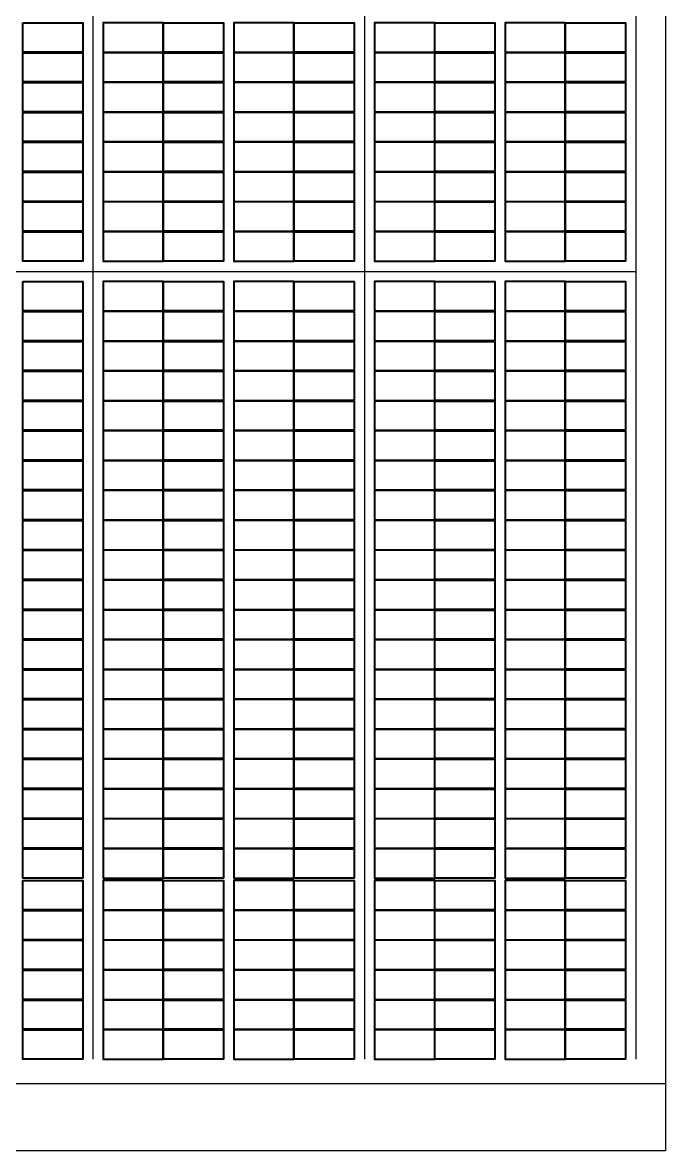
# Model space of a CAD drawing. Header units: millimetres. Extents: x -735047 to 1918431, y -1621985 to 747622.
# Drawn here: x 1772869 to 1797830, y -821566 to -777775 of the extents above; entities that cross this region are included whole.
import ezdxf

# ---------------------------------------------------------------- set-up
doc = ezdxf.new("R2010")
doc.units = ezdxf.units.MM
doc.layers.add('SOL-BUILDING_OUTLINE', color=1, linetype='Continuous', lineweight=30)
doc.layers.add('SOL-PV MODULES', color=5, linetype='Continuous', lineweight=40)
doc.layers.add('SOL-WALKWAY', color=251, linetype='Continuous')

msp = doc.modelspace()

# ---------------------------------------------------------------- linework, layer by layer
at = {"layer": 'SOL-BUILDING_OUTLINE'}
for p, q in [((1797829.742, -647565.811), (1797829.742, -821566.117)), ((1746268.533, -818966.117), (1797829.742, -818966.117)), ((1746268.533, -821566.117), (1797829.742, -821566.117))]:
    msp.add_line(p, q, dxfattribs=at)
at = {"layer": 'SOL-PV MODULES'}
for points in [[(1772873.575, -777787.811), (1775203.378, -777787.811), (1775203.378, -778921.811), (1772873.575, -778921.811)], [(1778332.084, -777787.811), (1776002.281, -777787.811), (1776002.281, -778921.811), (1778332.084, -778921.811)], [(1778342.07, -777787.811), (1780671.873, -777787.811), (1780671.873, -778921.811), (1778342.07, -778921.811)], [(1783401.127, -777787.811), (1781071.325, -777787.811), (1781071.325, -778921.811), (1783401.127, -778921.811)], [(1783411.114, -777787.811), (1785740.916, -777787.811), (1785740.916, -778921.811), (1783411.114, -778921.811)], [(1788869.623, -777787.811), (1786539.82, -777787.811), (1786539.82, -778921.811), (1788869.623, -778921.811)], [(1788879.609, -777787.811), (1791209.412, -777787.811), (1791209.412, -778921.811), (1788879.609, -778921.811)], [(1793938.666, -777787.811), (1791608.864, -777787.811), (1791608.864, -778921.811), (1793938.666, -778921.811)], [(1793948.653, -777787.811), (1796278.455, -777787.811), (1796278.455, -778921.811), (1793948.653, -778921.811)], [(1772873.575, -778946.811), (1775203.378, -778946.811), (1775203.378, -780080.811), (1772873.575, -780080.811)], [(1778332.084, -778946.811), (1776002.281, -778946.811), (1776002.281, -780080.811), (1778332.084, -780080.811)], [(1778342.07, -778946.811), (1780671.873, -778946.811), (1780671.873, -780080.811), (1778342.07, -780080.811)], [(1783401.127, -778946.811), (1781071.325, -778946.811), (1781071.325, -780080.811), (1783401.127, -780080.811)], [(1783411.114, -778946.811), (1785740.916, -778946.811), (1785740.916, -780080.811), (1783411.114, -780080.811)], [(1788869.623, -778946.811), (1786539.82, -778946.811), (1786539.82, -780080.811), (1788869.623, -780080.811)], [(1788879.609, -778946.811), (1791209.412, -778946.811), (1791209.412, -780080.811), (1788879.609, -780080.811)], [(1793938.666, -778946.811), (1791608.864, -778946.811), (1791608.864, -780080.811), (1793938.666, -780080.811)], [(1793948.653, -778946.811), (1796278.455, -778946.811), (1796278.455, -780080.811), (1793948.653, -780080.811)], [(1772873.575, -780105.811), (1775203.378, -780105.811), (1775203.378, -781239.811), (1772873.575, -781239.811)], [(1778332.084, -780105.811), (1776002.281, -780105.811), (1776002.281, -781239.811), (1778332.084, -781239.811)], [(1778342.07, -780105.811), (1780671.873, -780105.811), (1780671.873, -781239.811), (1778342.07, -781239.811)], [(1783401.127, -780105.811), (1781071.325, -780105.811), (1781071.325, -781239.811), (1783401.127, -781239.811)], [(1783411.114, -780105.811), (1785740.916, -780105.811), (1785740.916, -781239.811), (1783411.114, -781239.811)], [(1788869.623, -780105.811), (1786539.82, -780105.811), (1786539.82, -781239.811), (1788869.623, -781239.811)], [(1788879.609, -780105.811), (1791209.412, -780105.811), (1791209.412, -781239.811), (1788879.609, -781239.811)], [(1793938.666, -780105.811), (1791608.864, -780105.811), (1791608.864, -781239.811), (1793938.666, -781239.811)], [(1793948.653, -780105.811), (1796278.455, -780105.811), (1796278.455, -781239.811), (1793948.653, -781239.811)], [(1772873.575, -781264.811), (1775203.378, -781264.811), (1775203.378, -782398.811), (1772873.575, -782398.811)], [(1778332.084, -781264.811), (1776002.281, -781264.811), (1776002.281, -782398.811), (1778332.084, -782398.811)], [(1778342.07, -781264.811), (1780671.873, -781264.811), (1780671.873, -782398.811), (1778342.07, -782398.811)], [(1783401.127, -781264.811), (1781071.325, -781264.811), (1781071.325, -782398.811), (1783401.127, -782398.811)], [(1783411.114, -781264.811), (1785740.916, -781264.811), (1785740.916, -782398.811), (1783411.114, -782398.811)], [(1788869.623, -781264.811), (1786539.82, -781264.811), (1786539.82, -782398.811), (1788869.623, -782398.811)], [(1788879.609, -781264.811), (1791209.412, -781264.811), (1791209.412, -782398.811), (1788879.609, -782398.811)], [(1793938.666, -781264.811), (1791608.864, -781264.811), (1791608.864, -782398.811), (1793938.666, -782398.811)], [(1793948.653, -781264.811), (1796278.455, -781264.811), (1796278.455, -782398.811), (1793948.653, -782398.811)], [(1772873.575, -782423.811), (1775203.378, -782423.811), (1775203.378, -783557.811), (1772873.575, -783557.811)], [(1778332.084, -782423.811), (1776002.281, -782423.811), (1776002.281, -783557.811), (1778332.084, -783557.811)], [(1778342.07, -782423.811), (1780671.873, -782423.811), (1780671.873, -783557.811), (1778342.07, -783557.811)], [(1783401.127, -782423.811), (1781071.325, -782423.811), (1781071.325, -783557.811), (1783401.127, -783557.811)], [(1783411.114, -782423.811), (1785740.916, -782423.811), (1785740.916, -783557.811), (1783411.114, -783557.811)], [(1788869.623, -782423.811), (1786539.82, -782423.811), (1786539.82, -783557.811), (1788869.623, -783557.811)], [(1788879.609, -782423.811), (1791209.412, -782423.811), (1791209.412, -783557.811), (1788879.609, -783557.811)], [(1793938.666, -782423.811), (1791608.864, -782423.811), (1791608.864, -783557.811), (1793938.666, -783557.811)], [(1793948.653, -782423.811), (1796278.455, -782423.811), (1796278.455, -783557.811), (1793948.653, -783557.811)], [(1772873.575, -783582.811), (1775203.378, -783582.811), (1775203.378, -784716.811), (1772873.575, -784716.811)], [(1778332.084, -783582.811), (1776002.281, -783582.811), (1776002.281, -784716.811), (1778332.084, -784716.811)], [(1778342.07, -783582.811), (1780671.873, -783582.811), (1780671.873, -784716.811), (1778342.07, -784716.811)], [(1783401.127, -783582.811), (1781071.325, -783582.811), (1781071.325, -784716.811), (1783401.127, -784716.811)], [(1783411.114, -783582.811), (1785740.916, -783582.811), (1785740.916, -784716.811), (1783411.114, -784716.811)], [(1788869.623, -783582.811), (1786539.82, -783582.811), (1786539.82, -784716.811), (1788869.623, -784716.811)], [(1788879.609, -783582.811), (1791209.412, -783582.811), (1791209.412, -784716.811), (1788879.609, -784716.811)], [(1793938.666, -783582.811), (1791608.864, -783582.811), (1791608.864, -784716.811), (1793938.666, -784716.811)], [(1793948.653, -783582.811), (1796278.455, -783582.811), (1796278.455, -784716.811), (1793948.653, -784716.811)], [(1772873.575, -784741.811), (1775203.378, -784741.811), (1775203.378, -785875.811), (1772873.575, -785875.811)], [(1778332.084, -784741.811), (1776002.281, -784741.811), (1776002.281, -785875.811), (1778332.084, -785875.811)], [(1778342.07, -784741.811), (1780671.873, -784741.811), (1780671.873, -785875.811), (1778342.07, -785875.811)], [(1783401.127, -784741.811), (1781071.325, -784741.811), (1781071.325, -785875.811), (1783401.127, -785875.811)], [(1783411.114, -784741.811), (1785740.916, -784741.811), (1785740.916, -785875.811), (1783411.114, -785875.811)], [(1788869.623, -784741.811), (1786539.82, -784741.811), (1786539.82, -785875.811), (1788869.623, -785875.811)], [(1788879.609, -784741.811), (1791209.412, -784741.811), (1791209.412, -785875.811), (1788879.609, -785875.811)], [(1793938.666, -784741.811), (1791608.864, -784741.811), (1791608.864, -785875.811), (1793938.666, -785875.811)], [(1793948.653, -784741.811), (1796278.455, -784741.811), (1796278.455, -785875.811), (1793948.653, -785875.811)], [(1772873.575, -785900.811), (1775203.378, -785900.811), (1775203.378, -787034.811), (1772873.575, -787034.811)], [(1778332.084, -785900.811), (1776002.281, -785900.811), (1776002.281, -787034.811), (1778332.084, -787034.811)], [(1778342.07, -785900.811), (1780671.873, -785900.811), (1780671.873, -787034.811), (1778342.07, -787034.811)], [(1783401.127, -785900.811), (1781071.325, -785900.811), (1781071.325, -787034.811), (1783401.127, -787034.811)], [(1783411.114, -785900.811), (1785740.916, -785900.811), (1785740.916, -787034.811), (1783411.114, -787034.811)], [(1788869.623, -785900.811), (1786539.82, -785900.811), (1786539.82, -787034.811), (1788869.623, -787034.811)], [(1788879.609, -785900.811), (1791209.412, -785900.811), (1791209.412, -787034.811), (1788879.609, -787034.811)], [(1793938.666, -785900.811), (1791608.864, -785900.811), (1791608.864, -787034.811), (1793938.666, -787034.811)], [(1793948.653, -785900.811), (1796278.455, -785900.811), (1796278.455, -787034.811), (1793948.653, -787034.811)], [(1772873.575, -787834.811), (1775203.378, -787834.811), (1775203.378, -788968.811), (1772873.575, -788968.811)], [(1778332.084, -787834.811), (1776002.281, -787834.811), (1776002.281, -788968.811), (1778332.084, -788968.811)], [(1778342.07, -787834.811), (1780671.873, -787834.811), (1780671.873, -788968.811), (1778342.07, -788968.811)], [(1783401.127, -787834.811), (1781071.325, -787834.811), (1781071.325, -788968.811), (1783401.127, -788968.811)], [(1783411.114, -787834.811), (1785740.916, -787834.811), (1785740.916, -788968.811), (1783411.114, -788968.811)], [(1788869.623, -787834.811), (1786539.82, -787834.811), (1786539.82, -788968.811), (1788869.623, -788968.811)], [(1788879.609, -787834.811), (1791209.412, -787834.811), (1791209.412, -788968.811), (1788879.609, -788968.811)], [(1793938.666, -787834.811), (1791608.864, -787834.811), (1791608.864, -788968.811), (1793938.666, -788968.811)], [(1793948.653, -787834.811), (1796278.455, -787834.811), (1796278.455, -788968.811), (1793948.653, -788968.811)], [(1772873.575, -788993.811), (1775203.378, -788993.811), (1775203.378, -790127.811), (1772873.575, -790127.811)], [(1778332.084, -788993.811), (1776002.281, -788993.811), (1776002.281, -790127.811), (1778332.084, -790127.811)], [(1778342.07, -788993.811), (1780671.873, -788993.811), (1780671.873, -790127.811), (1778342.07, -790127.811)], [(1783401.127, -788993.811), (1781071.325, -788993.811), (1781071.325, -790127.811), (1783401.127, -790127.811)], [(1783411.114, -788993.811), (1785740.916, -788993.811), (1785740.916, -790127.811), (1783411.114, -790127.811)], [(1788869.623, -788993.811), (1786539.82, -788993.811), (1786539.82, -790127.811), (1788869.623, -790127.811)], [(1788879.609, -788993.811), (1791209.412, -788993.811), (1791209.412, -790127.811), (1788879.609, -790127.811)], [(1793938.666, -788993.811), (1791608.864, -788993.811), (1791608.864, -790127.811), (1793938.666, -790127.811)], [(1793948.653, -788993.811), (1796278.455, -788993.811), (1796278.455, -790127.811), (1793948.653, -790127.811)], [(1772873.575, -790152.811), (1775203.378, -790152.811), (1775203.378, -791286.811), (1772873.575, -791286.811)], [(1778332.084, -790152.811), (1776002.281, -790152.811), (1776002.281, -791286.811), (1778332.084, -791286.811)], [(1778342.07, -790152.811), (1780671.873, -790152.811), (1780671.873, -791286.811), (1778342.07, -791286.811)], [(1783401.127, -790152.811), (1781071.325, -790152.811), (1781071.325, -791286.811), (1783401.127, -791286.811)], [(1783411.114, -790152.811), (1785740.916, -790152.811), (1785740.916, -791286.811), (1783411.114, -791286.811)], [(1788869.623, -790152.811), (1786539.82, -790152.811), (1786539.82, -791286.811), (1788869.623, -791286.811)], [(1788879.609, -790152.811), (1791209.412, -790152.811), (1791209.412, -791286.811), (1788879.609, -791286.811)], [(1793938.666, -790152.811), (1791608.864, -790152.811), (1791608.864, -791286.811), (1793938.666, -791286.811)], [(1793948.653, -790152.811), (1796278.455, -790152.811), (1796278.455, -791286.811), (1793948.653, -791286.811)], [(1772873.575, -791311.811), (1775203.378, -791311.811), (1775203.378, -792445.811), (1772873.575, -792445.811)], [(1778332.084, -791311.811), (1776002.281, -791311.811), (1776002.281, -792445.811), (1778332.084, -792445.811)], [(1778342.07, -791311.811), (1780671.873, -791311.811), (1780671.873, -792445.811), (1778342.07, -792445.811)], [(1783401.127, -791311.811), (1781071.325, -791311.811), (1781071.325, -792445.811), (1783401.127, -792445.811)], [(1783411.114, -791311.811), (1785740.916, -791311.811), (1785740.916, -792445.811), (1783411.114, -792445.811)], [(1788869.623, -791311.811), (1786539.82, -791311.811), (1786539.82, -792445.811), (1788869.623, -792445.811)], [(1788879.609, -791311.811), (1791209.412, -791311.811), (1791209.412, -792445.811), (1788879.609, -792445.811)], [(1793938.666, -791311.811), (1791608.864, -791311.811), (1791608.864, -792445.811), (1793938.666, -792445.811)], [(1793948.653, -791311.811), (1796278.455, -791311.811), (1796278.455, -792445.811), (1793948.653, -792445.811)], [(1772873.575, -792470.811), (1775203.378, -792470.811), (1775203.378, -793604.811), (1772873.575, -793604.811)], [(1778332.084, -792470.811), (1776002.281, -792470.811), (1776002.281, -793604.811), (1778332.084, -793604.811)], [(1778342.07, -792470.811), (1780671.873, -792470.811), (1780671.873, -793604.811), (1778342.07, -793604.811)], [(1783401.127, -792470.811), (1781071.325, -792470.811), (1781071.325, -793604.811), (1783401.127, -793604.811)], [(1783411.114, -792470.811), (1785740.916, -792470.811), (1785740.916, -793604.811), (1783411.114, -793604.811)], [(1788869.623, -792470.811), (1786539.82, -792470.811), (1786539.82, -793604.811), (1788869.623, -793604.811)], [(1788879.609, -792470.811), (1791209.412, -792470.811), (1791209.412, -793604.811), (1788879.609, -793604.811)], [(1793938.666, -792470.811), (1791608.864, -792470.811), (1791608.864, -793604.811), (1793938.666, -793604.811)], [(1793948.653, -792470.811), (1796278.455, -792470.811), (1796278.455, -793604.811), (1793948.653, -793604.811)], [(1772873.575, -793629.811), (1775203.378, -793629.811), (1775203.378, -794763.811), (1772873.575, -794763.811)], [(1778332.084, -793629.811), (1776002.281, -793629.811), (1776002.281, -794763.811), (1778332.084, -794763.811)], [(1778342.07, -793629.811), (1780671.873, -793629.811), (1780671.873, -794763.811), (1778342.07, -794763.811)], [(1783401.127, -793629.811), (1781071.325, -793629.811), (1781071.325, -794763.811), (1783401.127, -794763.811)], [(1783411.114, -793629.811), (1785740.916, -793629.811), (1785740.916, -794763.811), (1783411.114, -794763.811)], [(1788869.623, -793629.811), (1786539.82, -793629.811), (1786539.82, -794763.811), (1788869.623, -794763.811)], [(1788879.609, -793629.811), (1791209.412, -793629.811), (1791209.412, -794763.811), (1788879.609, -794763.811)], [(1793938.666, -793629.811), (1791608.864, -793629.811), (1791608.864, -794763.811), (1793938.666, -794763.811)], [(1793948.653, -793629.811), (1796278.455, -793629.811), (1796278.455, -794763.811), (1793948.653, -794763.811)], [(1772873.575, -794788.811), (1775203.378, -794788.811), (1775203.378, -795922.811), (1772873.575, -795922.811)], [(1778332.084, -794788.811), (1776002.281, -794788.811), (1776002.281, -795922.811), (1778332.084, -795922.811)], [(1778342.07, -794788.811), (1780671.873, -794788.811), (1780671.873, -795922.811), (1778342.07, -795922.811)], [(1783401.127, -794788.811), (1781071.325, -794788.811), (1781071.325, -795922.811), (1783401.127, -795922.811)], [(1783411.114, -794788.811), (1785740.916, -794788.811), (1785740.916, -795922.811), (1783411.114, -795922.811)], [(1788869.623, -794788.811), (1786539.82, -794788.811), (1786539.82, -795922.811), (1788869.623, -795922.811)], [(1788879.609, -794788.811), (1791209.412, -794788.811), (1791209.412, -795922.811), (1788879.609, -795922.811)], [(1793938.666, -794788.811), (1791608.864, -794788.811), (1791608.864, -795922.811), (1793938.666, -795922.811)], [(1793948.653, -794788.811), (1796278.455, -794788.811), (1796278.455, -795922.811), (1793948.653, -795922.811)], [(1772873.575, -795947.811), (1775203.378, -795947.811), (1775203.378, -797081.811), (1772873.575, -797081.811)], [(1778332.084, -795947.811), (1776002.281, -795947.811), (1776002.281, -797081.811), (1778332.084, -797081.811)], [(1778342.07, -795947.811), (1780671.873, -795947.811), (1780671.873, -797081.811), (1778342.07, -797081.811)], [(1783401.127, -795947.811), (1781071.325, -795947.811), (1781071.325, -797081.811), (1783401.127, -797081.811)], [(1783411.114, -795947.811), (1785740.916, -795947.811), (1785740.916, -797081.811), (1783411.114, -797081.811)], [(1788869.623, -795947.811), (1786539.82, -795947.811), (1786539.82, -797081.811), (1788869.623, -797081.811)], [(1788879.609, -795947.811), (1791209.412, -795947.811), (1791209.412, -797081.811), (1788879.609, -797081.811)], [(1793938.666, -795947.811), (1791608.864, -795947.811), (1791608.864, -797081.811), (1793938.666, -797081.811)], [(1793948.653, -795947.811), (1796278.455, -795947.811), (1796278.455, -797081.811), (1793948.653, -797081.811)], [(1772873.575, -797106.811), (1775203.378, -797106.811), (1775203.378, -798240.811), (1772873.575, -798240.811)], [(1778332.084, -797106.811), (1776002.281, -797106.811), (1776002.281, -798240.811), (1778332.084, -798240.811)], [(1778342.07, -797106.811), (1780671.873, -797106.811), (1780671.873, -798240.811), (1778342.07, -798240.811)], [(1783401.127, -797106.811), (1781071.325, -797106.811), (1781071.325, -798240.811), (1783401.127, -798240.811)], [(1783411.114, -797106.811), (1785740.916, -797106.811), (1785740.916, -798240.811), (1783411.114, -798240.811)], [(1788869.623, -797106.811), (1786539.82, -797106.811), (1786539.82, -798240.811), (1788869.623, -798240.811)], [(1788879.609, -797106.811), (1791209.412, -797106.811), (1791209.412, -798240.811), (1788879.609, -798240.811)], [(1793938.666, -797106.811), (1791608.864, -797106.811), (1791608.864, -798240.811), (1793938.666, -798240.811)], [(1793948.653, -797106.811), (1796278.455, -797106.811), (1796278.455, -798240.811), (1793948.653, -798240.811)], [(1772873.575, -798265.811), (1775203.378, -798265.811), (1775203.378, -799399.811), (1772873.575, -799399.811)], [(1778332.084, -798265.811), (1776002.281, -798265.811), (1776002.281, -799399.811), (1778332.084, -799399.811)], [(1778342.07, -798265.811), (1780671.873, -798265.811), (1780671.873, -799399.811), (1778342.07, -799399.811)], [(1783401.127, -798265.811), (1781071.325, -798265.811), (1781071.325, -799399.811), (1783401.127, -799399.811)], [(1783411.114, -798265.811), (1785740.916, -798265.811), (1785740.916, -799399.811), (1783411.114, -799399.811)], [(1788869.623, -798265.811), (1786539.82, -798265.811), (1786539.82, -799399.811), (1788869.623, -799399.811)], [(1788879.609, -798265.811), (1791209.412, -798265.811), (1791209.412, -799399.811), (1788879.609, -799399.811)], [(1793938.666, -798265.811), (1791608.864, -798265.811), (1791608.864, -799399.811), (1793938.666, -799399.811)], [(1793948.653, -798265.811), (1796278.455, -798265.811), (1796278.455, -799399.811), (1793948.653, -799399.811)], [(1772873.575, -799424.811), (1775203.378, -799424.811), (1775203.378, -800558.811), (1772873.575, -800558.811)], [(1778332.084, -799424.811), (1776002.281, -799424.811), (1776002.281, -800558.811), (1778332.084, -800558.811)], [(1778342.07, -799424.811), (1780671.873, -799424.811), (1780671.873, -800558.811), (1778342.07, -800558.811)], [(1783401.127, -799424.811), (1781071.325, -799424.811), (1781071.325, -800558.811), (1783401.127, -800558.811)], [(1783411.114, -799424.811), (1785740.916, -799424.811), (1785740.916, -800558.811), (1783411.114, -800558.811)], [(1788869.623, -799424.811), (1786539.82, -799424.811), (1786539.82, -800558.811), (1788869.623, -800558.811)], [(1788879.609, -799424.811), (1791209.412, -799424.811), (1791209.412, -800558.811), (1788879.609, -800558.811)], [(1793938.666, -799424.811), (1791608.864, -799424.811), (1791608.864, -800558.811), (1793938.666, -800558.811)], [(1793948.653, -799424.811), (1796278.455, -799424.811), (1796278.455, -800558.811), (1793948.653, -800558.811)], [(1772873.575, -800583.811), (1775203.378, -800583.811), (1775203.378, -801717.811), (1772873.575, -801717.811)], [(1778332.084, -800583.811), (1776002.281, -800583.811), (1776002.281, -801717.811), (1778332.084, -801717.811)], [(1778342.07, -800583.811), (1780671.873, -800583.811), (1780671.873, -801717.811), (1778342.07, -801717.811)], [(1783401.127, -800583.811), (1781071.325, -800583.811), (1781071.325, -801717.811), (1783401.127, -801717.811)], [(1783411.114, -800583.811), (1785740.916, -800583.811), (1785740.916, -801717.811), (1783411.114, -801717.811)], [(1788869.623, -800583.811), (1786539.82, -800583.811), (1786539.82, -801717.811), (1788869.623, -801717.811)], [(1788879.609, -800583.811), (1791209.412, -800583.811), (1791209.412, -801717.811), (1788879.609, -801717.811)], [(1793938.666, -800583.811), (1791608.864, -800583.811), (1791608.864, -801717.811), (1793938.666, -801717.811)], [(1793948.653, -800583.811), (1796278.455, -800583.811), (1796278.455, -801717.811), (1793948.653, -801717.811)], [(1772873.575, -801742.811), (1775203.378, -801742.811), (1775203.378, -802876.811), (1772873.575, -802876.811)], [(1778332.084, -801742.811), (1776002.281, -801742.811), (1776002.281, -802876.811), (1778332.084, -802876.811)], [(1778342.07, -801742.811), (1780671.873, -801742.811), (1780671.873, -802876.811), (1778342.07, -802876.811)], [(1783401.127, -801742.811), (1781071.325, -801742.811), (1781071.325, -802876.811), (1783401.127, -802876.811)], [(1783411.114, -801742.811), (1785740.916, -801742.811), (1785740.916, -802876.811), (1783411.114, -802876.811)], [(1788869.623, -801742.811), (1786539.82, -801742.811), (1786539.82, -802876.811), (1788869.623, -802876.811)], [(1788879.609, -801742.811), (1791209.412, -801742.811), (1791209.412, -802876.811), (1788879.609, -802876.811)], [(1793938.666, -801742.811), (1791608.864, -801742.811), (1791608.864, -802876.811), (1793938.666, -802876.811)], [(1793948.653, -801742.811), (1796278.455, -801742.811), (1796278.455, -802876.811), (1793948.653, -802876.811)], [(1772873.575, -802901.811), (1775203.378, -802901.811), (1775203.378, -804035.811), (1772873.575, -804035.811)], [(1778332.084, -802901.811), (1776002.281, -802901.811), (1776002.281, -804035.811), (1778332.084, -804035.811)], [(1778342.07, -802901.811), (1780671.873, -802901.811), (1780671.873, -804035.811), (1778342.07, -804035.811)], [(1783401.127, -802901.811), (1781071.325, -802901.811), (1781071.325, -804035.811), (1783401.127, -804035.811)], [(1783411.114, -802901.811), (1785740.916, -802901.811), (1785740.916, -804035.811), (1783411.114, -804035.811)], [(1788869.623, -802901.811), (1786539.82, -802901.811), (1786539.82, -804035.811), (1788869.623, -804035.811)], [(1788879.609, -802901.811), (1791209.412, -802901.811), (1791209.412, -804035.811), (1788879.609, -804035.811)], [(1793938.666, -802901.811), (1791608.864, -802901.811), (1791608.864, -804035.811), (1793938.666, -804035.811)], [(1793948.653, -802901.811), (1796278.455, -802901.811), (1796278.455, -804035.811), (1793948.653, -804035.811)], [(1772873.575, -804060.811), (1775203.378, -804060.811), (1775203.378, -805194.811), (1772873.575, -805194.811)], [(1778332.084, -804060.811), (1776002.281, -804060.811), (1776002.281, -805194.811), (1778332.084, -805194.811)], [(1778342.07, -804060.811), (1780671.873, -804060.811), (1780671.873, -805194.811), (1778342.07, -805194.811)], [(1783401.127, -804060.811), (1781071.325, -804060.811), (1781071.325, -805194.811), (1783401.127, -805194.811)], [(1783411.114, -804060.811), (1785740.916, -804060.811), (1785740.916, -805194.811), (1783411.114, -805194.811)], [(1788869.623, -804060.811), (1786539.82, -804060.811), (1786539.82, -805194.811), (1788869.623, -805194.811)], [(1788879.609, -804060.811), (1791209.412, -804060.811), (1791209.412, -805194.811), (1788879.609, -805194.811)], [(1793938.666, -804060.811), (1791608.864, -804060.811), (1791608.864, -805194.811), (1793938.666, -805194.811)], [(1793948.653, -804060.811), (1796278.455, -804060.811), (1796278.455, -805194.811), (1793948.653, -805194.811)], [(1772873.575, -805219.811), (1775203.378, -805219.811), (1775203.378, -806353.811), (1772873.575, -806353.811)], [(1778332.084, -805219.811), (1776002.281, -805219.811), (1776002.281, -806353.811), (1778332.084, -806353.811)], [(1778342.07, -805219.811), (1780671.873, -805219.811), (1780671.873, -806353.811), (1778342.07, -806353.811)], [(1783401.127, -805219.811), (1781071.325, -805219.811), (1781071.325, -806353.811), (1783401.127, -806353.811)], [(1783411.114, -805219.811), (1785740.916, -805219.811), (1785740.916, -806353.811), (1783411.114, -806353.811)], [(1788869.623, -805219.811), (1786539.82, -805219.811), (1786539.82, -806353.811), (1788869.623, -806353.811)], [(1788879.609, -805219.811), (1791209.412, -805219.811), (1791209.412, -806353.811), (1788879.609, -806353.811)], [(1793938.666, -805219.811), (1791608.864, -805219.811), (1791608.864, -806353.811), (1793938.666, -806353.811)], [(1793948.653, -805219.811), (1796278.455, -805219.811), (1796278.455, -806353.811), (1793948.653, -806353.811)], [(1772873.575, -806378.811), (1775203.378, -806378.811), (1775203.378, -807512.811), (1772873.575, -807512.811)], [(1778332.084, -806378.811), (1776002.281, -806378.811), (1776002.281, -807512.811), (1778332.084, -807512.811)], [(1778342.07, -806378.811), (1780671.873, -806378.811), (1780671.873, -807512.811), (1778342.07, -807512.811)], [(1783401.127, -806378.811), (1781071.325, -806378.811), (1781071.325, -807512.811), (1783401.127, -807512.811)], [(1783411.114, -806378.811), (1785740.916, -806378.811), (1785740.916, -807512.811), (1783411.114, -807512.811)], [(1788869.623, -806378.811), (1786539.82, -806378.811), (1786539.82, -807512.811), (1788869.623, -807512.811)], [(1788879.609, -806378.811), (1791209.412, -806378.811), (1791209.412, -807512.811), (1788879.609, -807512.811)], [(1793938.666, -806378.811), (1791608.864, -806378.811), (1791608.864, -807512.811), (1793938.666, -807512.811)], [(1793948.653, -806378.811), (1796278.455, -806378.811), (1796278.455, -807512.811), (1793948.653, -807512.811)], [(1772873.575, -807537.811), (1775203.378, -807537.811), (1775203.378, -808671.811), (1772873.575, -808671.811)], [(1778332.084, -807537.811), (1776002.281, -807537.811), (1776002.281, -808671.811), (1778332.084, -808671.811)], [(1778342.07, -807537.811), (1780671.873, -807537.811), (1780671.873, -808671.811), (1778342.07, -808671.811)], [(1783401.127, -807537.811), (1781071.325, -807537.811), (1781071.325, -808671.811), (1783401.127, -808671.811)], [(1783411.114, -807537.811), (1785740.916, -807537.811), (1785740.916, -808671.811), (1783411.114, -808671.811)], [(1788869.623, -807537.811), (1786539.82, -807537.811), (1786539.82, -808671.811), (1788869.623, -808671.811)], [(1788879.609, -807537.811), (1791209.412, -807537.811), (1791209.412, -808671.811), (1788879.609, -808671.811)], [(1793938.666, -807537.811), (1791608.864, -807537.811), (1791608.864, -808671.811), (1793938.666, -808671.811)], [(1793948.653, -807537.811), (1796278.455, -807537.811), (1796278.455, -808671.811), (1793948.653, -808671.811)], [(1772873.575, -808696.811), (1775203.378, -808696.811), (1775203.378, -809830.811), (1772873.575, -809830.811)], [(1778332.084, -808696.811), (1776002.281, -808696.811), (1776002.281, -809830.811), (1778332.084, -809830.811)], [(1778342.07, -808696.811), (1780671.873, -808696.811), (1780671.873, -809830.811), (1778342.07, -809830.811)], [(1783401.127, -808696.811), (1781071.325, -808696.811), (1781071.325, -809830.811), (1783401.127, -809830.811)], [(1783411.114, -808696.811), (1785740.916, -808696.811), (1785740.916, -809830.811), (1783411.114, -809830.811)], [(1788869.623, -808696.811), (1786539.82, -808696.811), (1786539.82, -809830.811), (1788869.623, -809830.811)], [(1788879.609, -808696.811), (1791209.412, -808696.811), (1791209.412, -809830.811), (1788879.609, -809830.811)], [(1793938.666, -808696.811), (1791608.864, -808696.811), (1791608.864, -809830.811), (1793938.666, -809830.811)], [(1793948.653, -808696.811), (1796278.455, -808696.811), (1796278.455, -809830.811), (1793948.653, -809830.811)], [(1772873.575, -809855.811), (1775203.378, -809855.811), (1775203.378, -810989.811), (1772873.575, -810989.811)], [(1778332.084, -809855.811), (1776002.281, -809855.811), (1776002.281, -810989.811), (1778332.084, -810989.811)], [(1778342.07, -809855.811), (1780671.873, -809855.811), (1780671.873, -810989.811), (1778342.07, -810989.811)], [(1783401.127, -809855.811), (1781071.325, -809855.811), (1781071.325, -810989.811), (1783401.127, -810989.811)], [(1783411.114, -809855.811), (1785740.916, -809855.811), (1785740.916, -810989.811), (1783411.114, -810989.811)], [(1788869.623, -809855.811), (1786539.82, -809855.811), (1786539.82, -810989.811), (1788869.623, -810989.811)], [(1788879.609, -809855.811), (1791209.412, -809855.811), (1791209.412, -810989.811), (1788879.609, -810989.811)], [(1793938.666, -809855.811), (1791608.864, -809855.811), (1791608.864, -810989.811), (1793938.666, -810989.811)], [(1793948.653, -809855.811), (1796278.455, -809855.811), (1796278.455, -810989.811), (1793948.653, -810989.811)], [(1772873.575, -811089.811), (1775203.378, -811089.811), (1775203.378, -812223.811), (1772873.575, -812223.811)], [(1778332.084, -811089.811), (1776002.281, -811089.811), (1776002.281, -812223.811), (1778332.084, -812223.811)], [(1778342.07, -811089.811), (1780671.873, -811089.811), (1780671.873, -812223.811), (1778342.07, -812223.811)], [(1783401.127, -811089.811), (1781071.325, -811089.811), (1781071.325, -812223.811), (1783401.127, -812223.811)], [(1783411.114, -811089.811), (1785740.916, -811089.811), (1785740.916, -812223.811), (1783411.114, -812223.811)], [(1788869.623, -811089.811), (1786539.82, -811089.811), (1786539.82, -812223.811), (1788869.623, -812223.811)], [(1788879.609, -811089.811), (1791209.412, -811089.811), (1791209.412, -812223.811), (1788879.609, -812223.811)], [(1793938.666, -811089.811), (1791608.864, -811089.811), (1791608.864, -812223.811), (1793938.666, -812223.811)], [(1793948.653, -811089.811), (1796278.455, -811089.811), (1796278.455, -812223.811), (1793948.653, -812223.811)], [(1772873.575, -812248.811), (1775203.378, -812248.811), (1775203.378, -813382.811), (1772873.575, -813382.811)], [(1778332.084, -812248.811), (1776002.281, -812248.811), (1776002.281, -813382.811), (1778332.084, -813382.811)], [(1778342.07, -812248.811), (1780671.873, -812248.811), (1780671.873, -813382.811), (1778342.07, -813382.811)], [(1783401.127, -812248.811), (1781071.325, -812248.811), (1781071.325, -813382.811), (1783401.127, -813382.811)], [(1783411.114, -812248.811), (1785740.916, -812248.811), (1785740.916, -813382.811), (1783411.114, -813382.811)], [(1788869.623, -812248.811), (1786539.82, -812248.811), (1786539.82, -813382.811), (1788869.623, -813382.811)], [(1788879.609, -812248.811), (1791209.412, -812248.811), (1791209.412, -813382.811), (1788879.609, -813382.811)], [(1793938.666, -812248.811), (1791608.864, -812248.811), (1791608.864, -813382.811), (1793938.666, -813382.811)], [(1793948.653, -812248.811), (1796278.455, -812248.811), (1796278.455, -813382.811), (1793948.653, -813382.811)], [(1772873.575, -813407.811), (1775203.378, -813407.811), (1775203.378, -814541.811), (1772873.575, -814541.811)], [(1778332.084, -813407.811), (1776002.281, -813407.811), (1776002.281, -814541.811), (1778332.084, -814541.811)], [(1778342.07, -813407.811), (1780671.873, -813407.811), (1780671.873, -814541.811), (1778342.07, -814541.811)], [(1783401.127, -813407.811), (1781071.325, -813407.811), (1781071.325, -814541.811), (1783401.127, -814541.811)], [(1783411.114, -813407.811), (1785740.916, -813407.811), (1785740.916, -814541.811), (1783411.114, -814541.811)], [(1788869.623, -813407.811), (1786539.82, -813407.811), (1786539.82, -814541.811), (1788869.623, -814541.811)], [(1788879.609, -813407.811), (1791209.412, -813407.811), (1791209.412, -814541.811), (1788879.609, -814541.811)], [(1793938.666, -813407.811), (1791608.864, -813407.811), (1791608.864, -814541.811), (1793938.666, -814541.811)], [(1793948.653, -813407.811), (1796278.455, -813407.811), (1796278.455, -814541.811), (1793948.653, -814541.811)], [(1772873.575, -814566.811), (1775203.378, -814566.811), (1775203.378, -815700.811), (1772873.575, -815700.811)], [(1778332.084, -814566.811), (1776002.281, -814566.811), (1776002.281, -815700.811), (1778332.084, -815700.811)], [(1778342.07, -814566.811), (1780671.873, -814566.811), (1780671.873, -815700.811), (1778342.07, -815700.811)], [(1783401.127, -814566.811), (1781071.325, -814566.811), (1781071.325, -815700.811), (1783401.127, -815700.811)], [(1783411.114, -814566.811), (1785740.916, -814566.811), (1785740.916, -815700.811), (1783411.114, -815700.811)], [(1788869.623, -814566.811), (1786539.82, -814566.811), (1786539.82, -815700.811), (1788869.623, -815700.811)], [(1788879.609, -814566.811), (1791209.412, -814566.811), (1791209.412, -815700.811), (1788879.609, -815700.811)], [(1793938.666, -814566.811), (1791608.864, -814566.811), (1791608.864, -815700.811), (1793938.666, -815700.811)], [(1793948.653, -814566.811), (1796278.455, -814566.811), (1796278.455, -815700.811), (1793948.653, -815700.811)], [(1772873.575, -815725.811), (1775203.378, -815725.811), (1775203.378, -816859.811), (1772873.575, -816859.811)], [(1778332.084, -815725.811), (1776002.281, -815725.811), (1776002.281, -816859.811), (1778332.084, -816859.811)], [(1778342.07, -815725.811), (1780671.873, -815725.811), (1780671.873, -816859.811), (1778342.07, -816859.811)], [(1783401.127, -815725.811), (1781071.325, -815725.811), (1781071.325, -816859.811), (1783401.127, -816859.811)], [(1783411.114, -815725.811), (1785740.916, -815725.811), (1785740.916, -816859.811), (1783411.114, -816859.811)], [(1788869.623, -815725.811), (1786539.82, -815725.811), (1786539.82, -816859.811), (1788869.623, -816859.811)], [(1788879.609, -815725.811), (1791209.412, -815725.811), (1791209.412, -816859.811), (1788879.609, -816859.811)], [(1793938.666, -815725.811), (1791608.864, -815725.811), (1791608.864, -816859.811), (1793938.666, -816859.811)], [(1793948.653, -815725.811), (1796278.455, -815725.811), (1796278.455, -816859.811), (1793948.653, -816859.811)], [(1772873.575, -816884.811), (1775203.378, -816884.811), (1775203.378, -818018.811), (1772873.575, -818018.811)], [(1778332.084, -816884.811), (1776002.281, -816884.811), (1776002.281, -818018.811), (1778332.084, -818018.811)], [(1778342.07, -816884.811), (1780671.873, -816884.811), (1780671.873, -818018.811), (1778342.07, -818018.811)], [(1783401.127, -816884.811), (1781071.325, -816884.811), (1781071.325, -818018.811), (1783401.127, -818018.811)], [(1783411.114, -816884.811), (1785740.916, -816884.811), (1785740.916, -818018.811), (1783411.114, -818018.811)], [(1788869.623, -816884.811), (1786539.82, -816884.811), (1786539.82, -818018.811), (1788869.623, -818018.811)], [(1788879.609, -816884.811), (1791209.412, -816884.811), (1791209.412, -818018.811), (1788879.609, -818018.811)], [(1793938.666, -816884.811), (1791608.864, -816884.811), (1791608.864, -818018.811), (1793938.666, -818018.811)], [(1793948.653, -816884.811), (1796278.455, -816884.811), (1796278.455, -818018.811), (1793948.653, -818018.811)]]:
    msp.add_lwpolyline(points, close=True, dxfattribs=at)
at = {"layer": 'SOL-WALKWAY', "color": 3}
for p, q in [((1775602.829, -763779.811), (1775602.829, -818018.811)), ((1786140.368, -763779.811), (1786140.368, -818018.811)), ((1796677.907, -763779.811), (1796677.907, -818018.811)), ((1749458.708, -787434.811), (1796677.907, -787434.811))]:
    msp.add_line(p, q, dxfattribs=at)

doc.saveas('drawing.dxf')
